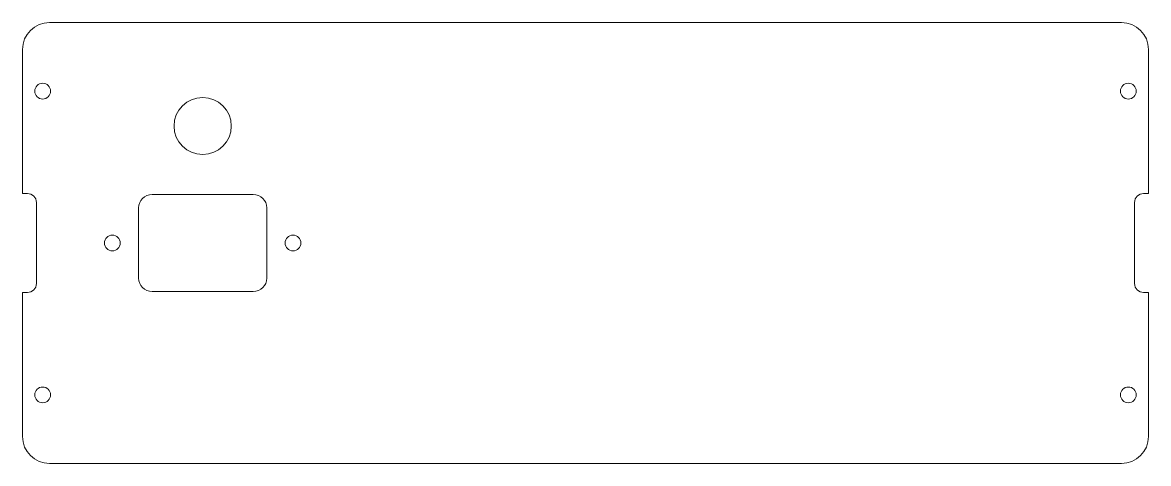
# Model space of a CAD drawing. Header units: millimetres. Extents: x -125 to 125, y -49 to 49.
import ezdxf

# ---------------------------------------------------------------- set-up
doc = ezdxf.new("R2010")
doc.units = ezdxf.units.MM

msp = doc.modelspace()

# ---------------------------------------------------------------- linework, layer by layer
at = {"color": 7, "linetype": 'Continuous', "lineweight": 15}
for p, q in [((-119, 49), (119, 49)), ((-125, 11), (-125, 43)), ((125, 11), (125, 43)), ((-123.9, 11), (-125, 11)), ((-73.775, 10.8), (-96.225, 10.8)), ((125, 11), (123.9, 11)), ((-121.9, -9), (-121.9, 9)), ((-99.225, 7.8), (-99.225, -7.8)), ((-70.775, -7.8), (-70.775, 7.8)), ((121.9, 9), (121.9, -9)), ((-125, -11), (-123.9, -11)), ((-125, -43), (-125, -11)), ((-96.225, -10.8), (-73.775, -10.8)), ((123.9, -11), (125, -11)), ((125, -43), (125, -11)), ((-119, -49), (119, -49))]:
    msp.add_line(p, q, dxfattribs=at)
for centre, radius in [((-120.52, 33.75), 1.75), ((120.52, 33.75), 1.75), ((-85, 26), 6.35), ((-105.05, 0), 1.75), ((-64.95, 0), 1.75), ((-120.52, -33.75), 1.75), ((120.52, -33.75), 1.75)]:
    msp.add_circle(centre, radius, dxfattribs=at)
for centre, radius, start, end in [((-119, 43), 6, 90, 180), ((119, 43), 6, 0, 90), ((-123.9, 9), 2, 0, 90), ((-96.225, 7.8), 3, 90, 180), ((-73.775, 7.8), 3, 0, 90), ((123.9, 9), 2, 90, 180), ((-123.9, -9), 2, 270, 0), ((-96.225, -7.8), 3, 180, 270), ((-73.775, -7.8), 3, 270, 0), ((123.9, -9), 2, 180, 270), ((-119, -43), 6, 180, 270), ((119, -43), 6, 270, 0)]:
    msp.add_arc(centre, radius, start, end, dxfattribs=at)

doc.saveas('drawing.dxf')
